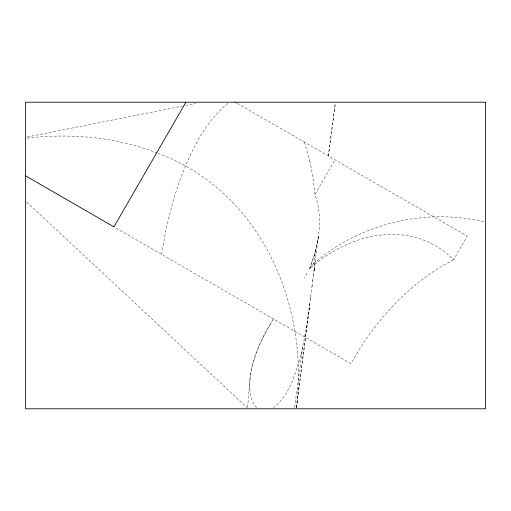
<?xml version="1.0" encoding="UTF-8"?>
<svg xmlns="http://www.w3.org/2000/svg" width="511" height="511" viewBox="0 0 511 511"><rect width="100%" height="100%" fill="white"/><g stroke="black" fill="none" stroke-linecap="round" stroke-linejoin="round"><path stroke-width="0.38" stroke-dasharray="2.56 1.92" d="M249.924 379.852C249.317 389.299 249.726 400.279 256.656 407.523M247.611 407.216L250.281 376.383C252.919 356.742 261.594 338.486 271.743 321.675M296.457 407.286C309.149 303.841 260.208 190.973 157.861 153.345M249.994 378.996C252.3 357.31 262.111 337.266 273.43 318.934L271.948 321.33M314.278 269.067C314.073 267.662 315.772 263.51 313.863 263.484C314.961 249.298 319.924 235.603 319.496 221.289A90.811 69.56 -60 0 0 316.954 200.9L314.993 194.442L335.012 159.771M312.151 285.432L296.316 408.8L309.717 304.792M310.714 296.936L310.177 301.215M311.972 286.843L313.096 278.073M313.435 275.486L314.406 268.039M314.035 270.971L318.551 235.609L315 252.696L309.666 268.556A139.267 106.684 -60 0 1 453.538 259.812L467.226 236.108L235.98 102.596M328.477 155.996L335.222 103.784L328.254 155.868M309.947 302.985L305.821 331.09L301.401 352.603M312.732 280.871L313.562 274.509M314.188 269.802L313.926 271.801M294.643 407.235L302.691 347.052M300.768 355.145C295.467 373.931 289.59 394.754 273.749 407.484M309.666 268.556L313.837 263.497M310.005 268.109L310.324 267.681M313.645 263.65C359.52 223.646 424.743 207.619 483.911 221.953M227.893 103.299C204.707 122.474 191.261 150.592 180.702 178.16A239.48 153.932 -60 0 0 172.463 203.685L168.074 220.701A326.829 210.085 -60 0 0 161.738 254.44M453.538 259.812L442.092 266.059L430.85 273.251A189.779 121.988 -60 0 0 350.948 363.691L114.624 227.248M27.109 137.005L182.427 106.084M185.544 105.464L195.694 103.446M27.115 138.149C70.78 133.058 116.01 136.903 157.12 153.051M26.713 202.107L247.183 407.721M304.454 142.135L309.736 160.959M309.762 160.946A329.295 211.669 -60 0 1 314.968 194.461M307.015 273.225A56.497 2.791 -61.4 0 1 304.479 278.527M315.632 250.422A127.571 97.729 -60 0 1 309.647 268.55M301.694 352.513A75.04 21.679 -73.2 0 1 301.056 355.088"/><path stroke-width="0.77" d="M113.934 226.852L185.902 102.2M235.29 102.2L235.897 102.551M25.55 175.822L114.03 226.903M485.45 102.2L25.55 102.2L25.55 408.8L485.45 408.8L485.45 102.2"/></g></svg>
